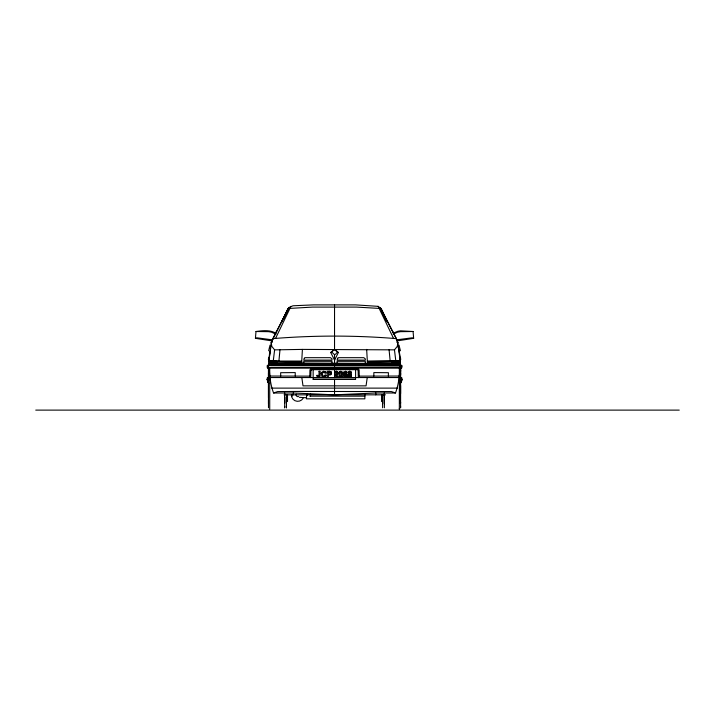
<?xml version="1.0" encoding="UTF-8"?>
<svg xmlns="http://www.w3.org/2000/svg" width="715" height="715" viewBox="0 0 715 715"><rect width="100%" height="100%" fill="white"/><g stroke="black" fill="none" stroke-linecap="round" stroke-linejoin="round"><path stroke-width="1.07" d="M268.483 407.773L268.42 364.427L269.537 362.979M268.483 403.734L268.483 400.114M268.483 397.763L268.483 385.51M268.483 384.911L268.483 382.302M268.483 381.524L268.483 373.167M268.483 368.743L268.483 367.894M284.704 407.255L284.704 406.397M284.704 403.242L284.704 402.17M284.704 401.982L284.704 397.191M286.456 407.255L286.456 406.397M286.456 403.242L286.456 402.17M286.456 401.982L286.456 397.191M382.614 407.773L382.614 394.51L382.614 399.98M382.614 403.734L382.614 400.114M384.375 407.773L384.375 392.848L384.375 399.98M384.375 403.734L384.375 400.114M399.345 409.06L399.345 408.506M400.597 407.255L400.597 406.397M400.597 403.242L400.597 402.17M400.597 393.616L400.597 385.51M400.597 375.035L400.597 372.971M400.597 371.407L400.597 369.923M400.051 402.911L400.65 367.537M373.829 376.153L373.847 372.587L388.406 372.703L388.388 376.26M400.65 365.812L400.65 364.427L399.533 362.979L400.32 361.835L400.114 359.761L399.712 360.485C400.123 371.478 399.283 382.623 395.502 392.991L375.759 392.991L334.54 394.832L293.311 392.991L273.568 392.991C270.601 385.09 269.564 376.573 269.314 368.198M269.716 351.664L268.751 361.835L268.956 359.761L269.367 360.485L271.092 360.619L271.021 363.631L301.283 363.068L390.47 363.461L399.774 363.872L399.801 364.945M341.502 375.509L341.502 373.212L340.832 372.211L340.17 373.239L340.17 375.509L340.832 376.501L341.502 375.473L341.359 376.135M306.717 396.217L306.824 394.01M310.462 396.217L310.569 394.001M399.855 384.545L401.651 380.952L401.75 377.779L400.65 377.377L401.642 377.779L401.535 380.961L400.034 383.955M301.757 361.272L278.877 361.272L269.367 360.485L269.269 364.945L269.296 363.872L270.163 363.756L301.614 363.238L302.409 349.403L394.466 349.858L397.299 346.355L397.799 342.592L396.065 338.615C355.239 335.264 313.831 335.264 273.014 338.615L271.28 342.592L268.751 361.835L270.717 347.767M401.642 380.961L401.75 379.165L399.801 384.643M319.042 375.187L318.658 376.367L317.782 376.081M321.276 373.623L322.027 376.716A2.27 2.27 0 0 0 323.305 377.422L324.664 377.314M271.083 363.247L271.262 360.959L272.075 361.03L271.754 363.193L269.037 363.014L271.754 363.193M301.283 363.068L301.417 361.316L280.128 361.316L271.092 360.619M338.204 373.319L338.124 372.3M271.834 340.885L255.425 338.32L255.997 331.51C262.414 330.58 269.993 329.66 275.784 333.244M278.877 361.272L279.994 349.769L302.409 349.403M269.501 365.544L270.047 364.882L399.033 364.882L399.569 365.544M267.321 366.491L267.428 365.526L267.321 367.555L268.42 367.984M401.231 381.765L401.75 379.209L400.087 384.107M347.124 376.117L346.945 374.642M331.519 373.775L331.26 371.952M273.273 360.905L274.614 349.858L271.78 346.355L271.28 342.592L287.868 309.023L288.949 307.504L292.962 305.779L313.501 304.885L355.578 304.885L378.119 306.342L380.916 308.451L396.074 338.195M343.477 375.089L343.549 376.385L344.567 377.341M347.928 375.089L348.008 376.385L349.027 377.341M399.98 375.089L400.4 367.966M267.553 365.919L267.437 368.046L268.125 368.046M367.242 377.618L366.062 385.85L303.008 385.85L301.828 377.618M270.1 362.943L270.368 361.164L272.075 361.03M350.377 373.239C349.59 370.45 348.589 374.633 350.225 373.436M344.648 372.587C345.443 375.375 346.418 371.165 344.791 372.399M335.675 372.747L335.603 373.194L334.584 372.613M401.75 379.209L399.953 384.491M321.276 373.65L321.428 372.971M330.741 352.531L334.602 349.367L338.356 352.522L334.566 360.172L330.741 352.531L334.602 349.367M268.661 350.752L270.047 345.157M270.976 346.73L271.36 345.184M268.76 364.829L268.733 364.373M343.674 372.166L344.013 373.874M348.125 372.166L348.419 374.347M324.27 372.309L323.278 372.363A1.332 1.323 0 0 0 322.644 372.971L322.51 375.286L323.252 376.296A1.305 1.296 0 0 0 324.253 376.34L325.093 375.107L326.219 375.482L324.664 377.35M334.584 372.64L335.371 371.496M324.896 375.715L325.093 375.134L326.219 375.509M271.325 342.583L272.996 338.195L288.949 307.504L285.178 315.324M347.124 376.09L346.283 377.243M350.734 377.243L351.583 376.09M351.396 376.582L351.396 374.642M306.78 395.735L306.967 395.279M338.115 373.641L337.435 374.776M283.256 319.212L286.295 312.098M343.477 375.125L343.96 374.311M347.928 375.125L348.419 374.311M331.519 373.739L330.982 374.651M284.552 316.325L287.957 308.96M286.018 313.492L287.814 309.488M321.428 373.007L321.679 372.408M284.668 316.396L287.841 309.327M346.641 374.338L346.757 371.943M283.864 317.871L288.949 307.504L283.739 318.264M275.65 338.186L290.951 306.342M282.425 320.722L288.118 308.666M281.701 322.099L288.279 308.308M283.238 319.248L288.949 307.504L287.698 309.354M275.329 333.673L276.213 331.876M399.98 384.044L401.41 381.158M335.675 372.774L336.068 372.274M334.531 349.644L337.507 351.95L335.782 354.041L334.531 354.703L331.554 351.914M349.447 376.43L350.493 375.938L350.055 374.615M343.674 372.202L345.676 371.308M348.125 372.202L349.358 371.273M342.181 376.778L342.565 372.881L341.234 371.291M339.491 371.934L338.973 374.365L339.491 376.787M349.438 374.624L348.947 375.518L349.447 376.465M400.311 361.674L399.336 362.719L400.543 365.177L401.75 365.526L401.75 367.555L400.65 367.984M319.346 377.225L320.141 375.92L320.195 371.273L319.042 371.3M335.228 375.527L334.388 377.359L338.24 377.332L338.24 376.251L336.05 376.287L337.435 374.749M321.679 372.444L323.35 371.21L325.531 371.773M343.665 374.687L344.013 373.847M350.994 373.882L351.208 371.943M339.491 371.97L340.438 371.291M342.181 376.742L340.841 377.466L339.491 376.751M335.228 375.563L336.89 373.757M335.996 374.749L337.131 373.016L336.068 372.3M319.721 376.894L317.558 377.314M344.988 374.624L344.496 375.518L344.996 376.465M349.179 374.839L350.493 375.134M324.61 376.081L324.253 376.313A1.305 1.296 0 0 1 323.252 376.269L322.805 375.902M351.092 374.338L350.994 373.847M273.568 392.991L277.652 391.57L300.068 391.436L391.418 391.57L395.502 392.991M367.313 361.272L390.193 361.272L399.712 360.485L397.987 360.619L398.049 363.631L367.456 363.238L366.661 349.403M396.762 331.689L393.286 333.244M393.214 334.173L397.585 332.144L400.579 331.662L413.073 331.51L413.645 338.32L397.245 340.885M335.371 371.523L336.845 371.317M346.283 377.207L344.567 377.306M349.027 377.306L350.734 377.207M272.826 361.558L270.913 362.174L272.826 361.87M267.321 365.526L268.527 365.177L268.42 364.427M271.298 342.592L272.218 342.333M335.684 371.389L336.416 371.282M330.589 374.866L328.355 375.08L328.355 377.359L327.202 377.359L327.202 371.273L329.919 371.326M255.997 331.51L268.5 331.662L271.486 332.144L275.856 334.173M289.924 308.406L312.509 307.093L356.562 307.093L379.156 308.406L393.42 338.186M344.988 374.651L345.604 374.651M345.014 372.247L345.56 372.247M397.612 331.286L400.588 330.804L413.073 331.51M397.317 363.193L400.034 363.014L397.317 363.193L396.995 361.03L399.801 361.2L396.995 361.03M271.262 360.959L269.269 361.2L270.368 361.164M349.778 377.431L350.287 377.377M340.438 371.326L342.181 371.97M318.291 377.431L318.863 377.377M400.498 357.723L400.695 359.725M396.816 360.753L367.653 361.316L367.787 363.068M290.701 362.192L301.685 362.273L273.318 362.264M399.462 368.154L269.618 368.154M349.358 371.308L350.136 371.308M277.036 362.264L270.52 362.139L273.139 362.264M255.425 338.32L256.855 337.802L271.852 339.768M395.726 364.158L273.344 364.158M397.227 339.768L412.215 337.802L413.645 338.32M279.994 349.769L274.614 349.858M399.471 376.045L359.296 376.135M378.369 362.192L367.394 362.273L398.559 362.139L395.94 362.264M395.753 362.264L392.034 362.264M401.75 365.526L401.75 366.491M400.945 368.046L401.633 368.046L401.517 365.919M328.355 372.327L328.918 372.327M309.774 376.135L269.6 376.045M270.252 377.547L398.818 377.547M313.143 369.664L313.143 379.308L355.596 379.29L355.596 369.664M313.143 379.308L355.596 379.308M271.736 388.12L397.334 388.12M284.078 394.832L385.448 394.832M309.774 396.173L364.873 396.173M35.75 410.115L679.25 410.115M329.061 371.273L331.26 371.988M306.628 397.79L299.299 397.317M268.581 357.723L268.384 359.725M396.244 361.87L398.157 362.174L396.244 361.558M344.996 376.43L346.042 375.938L345.604 374.615M350.136 371.282L351.342 372.238M345.676 371.282L346.757 371.97M336.845 371.282L338.124 372.336M396.861 342.333L397.772 342.592M269.376 347.856L270.386 348.142M340.438 377.395L339.768 377.055M397.915 345.98L399.354 351.771L400.32 361.835L399.354 351.664M346.024 371.398L346.56 371.737M317.558 377.341L316.531 375.455L317.621 375.321L317.782 376.117M324.27 372.283L325.057 373.266L326.201 372.944L325.745 371.961M337.507 351.95L338.356 352.522M381.104 308.943L380.13 307.504L381.381 309.354M351.396 374.669L350.663 374.088M346.945 374.669L346.212 374.088M400.337 364.373L400.311 364.829M378.119 306.342L379.156 308.406M267.535 380.961L267.437 377.779L268.42 377.377L267.321 377.779L267.321 379.209L268.536 382.963M268.617 383.079L267.437 379.165M392.866 331.876L393.742 333.673M268.509 383.133L267.321 379.173L267.83 381.64M386.752 321.196L380.13 307.504L396.11 338.204L397.746 342.583M380.791 308.308L386.904 321.106M380.952 308.666L387.128 321.732M267.428 380.961L267.321 379.165L268.679 383.562M387.038 321.839L381.113 308.96L386.77 321.393M380.845 308.916L382.641 312.866M386.225 320.427L381.238 309.327L385.296 318.506M382.775 312.098L386.69 321.241M399.024 345.157L400.418 350.752M267.321 379.209L267.848 381.765M397.799 342.592L400.32 361.835M398.702 361.164L398.97 362.943M394.466 349.858L395.806 360.905M389.076 349.769L390.193 361.272M399.417 361.164L399.56 363.086M397.808 360.959L397.987 363.247M334.531 354.703L334.566 360.172M295.241 376.153L295.224 372.587L280.664 372.703L280.691 376.26M400.597 367.197L400.597 407.952M399.345 367.555L399.345 409.248M381.569 394.501L381.569 401.607M375.759 392.714L375.759 394.832M365.222 363.238L365.338 361.272L337.087 361.272L337.087 363.238M364.873 394.215L364.873 398.827L306.467 398.827L306.467 396.959M334.54 304.885L334.54 349.403M334.54 360.092L334.54 377.618M334.54 379.674L334.54 394.832M331.992 363.238L331.992 361.272L303.741 361.272L303.848 363.238M319.042 371.273L319.042 375.214M293.311 392.714L293.311 394.832M287.51 394.501L287.51 401.607M286.456 394.51L286.456 407.952M284.704 392.848L284.704 407.952M269.725 368.806L269.725 409.248M303.16 398.246A6.319 6.301 0 0 1 291.407 394.948M298.521 396.405A1.591 1.591 0 0 1 296.922 396.405M296.341 395.824A1.591 1.591 0 0 1 296.341 394.233M292.212 396.137A6.319 6.301 0 0 1 291.604 394.608M400.874 365.946L400.838 367.447L271.503 367.439C269.913 367.733 266.588 367.322 268.751 365.571L400.874 365.946M310.945 370.522L310.766 377.618L309.774 377.261L309.961 369.798L310.757 369.038L358.313 369.038L359.109 369.798L359.296 377.261L358.304 377.618L358.126 370.522L357.357 369.664L311.713 369.664L310.945 370.522M268.599 357.518L268.697 359.922L268.599 357.518M330.401 373.15L329.874 373.972L328.355 374.017L328.355 372.292L329.865 372.399L330.401 373.185M304.322 358.206L303.741 360.092L331.992 360.092L331.992 358.796L330.473 357.679L305.251 357.679L304.322 358.206M337.695 358.233L337.087 360.092L365.338 360.092L365.338 358.903L363.819 357.679L338.606 357.679L337.695 358.233M400.471 357.518L400.373 359.922L400.471 357.518"/></g></svg>
